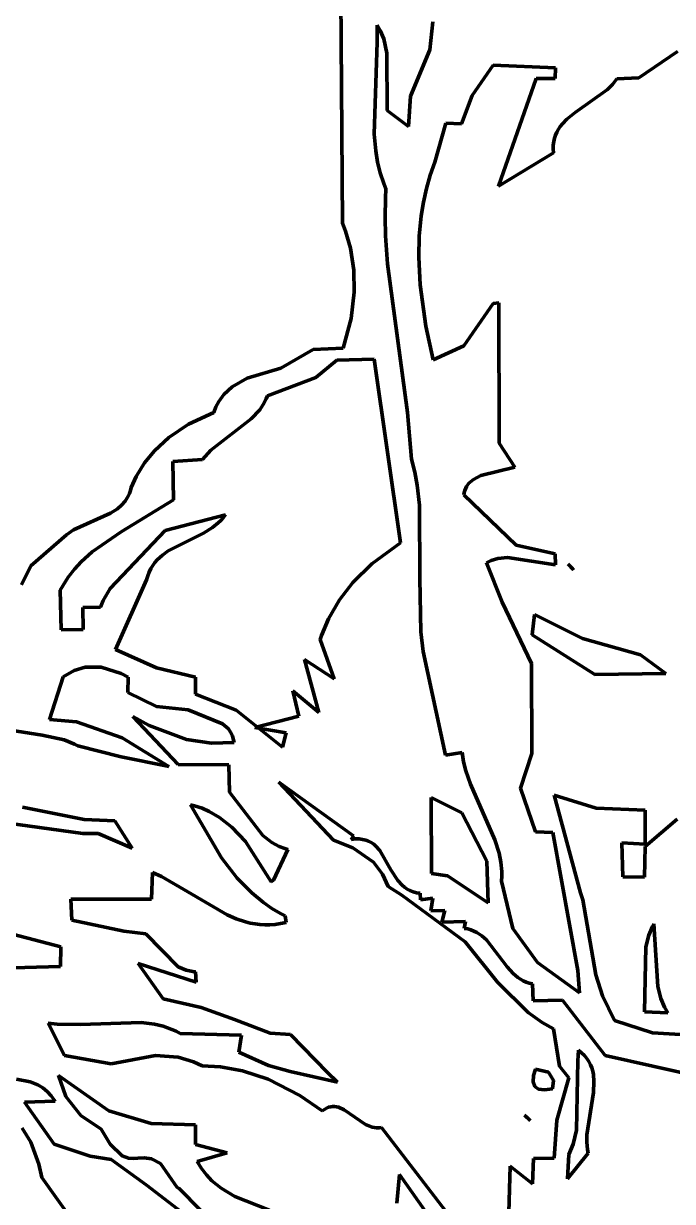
# Model space of a CAD drawing. Header units: millimetres. Extents: x 0 to 7.9, y 0 to 11.
# Drawn here: x 2.899 to 3.7, y 8.53 to 9.984 of the extents above; entities that cross this region are included whole.
import ezdxf

# ---------------------------------------------------------------- set-up
doc = ezdxf.new("R2010")
doc.units = ezdxf.units.MM
doc.layers.add('color#010101ff', color=7, linetype='CONTINUOUS', lineweight=100)
doc.layers.add('color#ffffffff', color=7, linetype='CONTINUOUS', lineweight=100)

msp = doc.modelspace()

# ---------------------------------------------------------------- linework, layer by layer
at = {"layer": 'color#010101ff'}
for p, q in [((3.2927, 9.738), (3.2906, 10.0185)), ((3.3394, 9.9758), (3.3355, 9.9823)), ((3.3355, 9.9823), (3.3356, 9.9615)), ((3.4045, 9.9866), (3.4008, 9.9522)), ((3.3438, 9.9656), (3.3394, 9.9758)), ((3.3477, 9.9478), (3.3438, 9.9656)), ((3.3356, 9.9615), (3.3319, 9.848)), ((3.4008, 9.9522), (3.3766, 9.8949)), ((3.6591, 9.9174), (3.7068, 9.9499)), ((3.3479, 9.8771), (3.3477, 9.9478)), ((3.4531, 9.8955), (3.4789, 9.933)), ((3.4789, 9.933), (3.556, 9.9296)), ((3.556, 9.9296), (3.5554, 9.9165)), ((3.5321, 9.9167), (3.4855, 9.7836)), ((3.5554, 9.9165), (3.5321, 9.9167)), ((3.6203, 9.9032), (3.6265, 9.9093)), ((3.6265, 9.9093), (3.6318, 9.916)), ((3.6318, 9.916), (3.6591, 9.9174)), ((3.3766, 9.8949), (3.3744, 9.8573)), ((3.4398, 9.8607), (3.4531, 9.8955)), ((3.5801, 9.8746), (3.6203, 9.9032)), ((3.3744, 9.8573), (3.3479, 9.8771)), ((3.5644, 9.8606), (3.5701, 9.8665)), ((3.5701, 9.8665), (3.5801, 9.8746)), ((3.3319, 9.848), (3.3338, 9.8272)), ((3.407, 9.8133), (3.4204, 9.8613)), ((3.4204, 9.8613), (3.4398, 9.8607)), ((3.556, 9.8468), (3.5576, 9.8505)), ((3.5576, 9.8505), (3.5596, 9.854)), ((3.5596, 9.854), (3.5619, 9.8574)), ((3.5619, 9.8574), (3.5644, 9.8606)), ((3.5531, 9.8296), (3.5532, 9.8343)), ((3.5532, 9.8343), (3.5537, 9.8387)), ((3.5537, 9.8387), (3.5547, 9.8429)), ((3.5547, 9.8429), (3.556, 9.8468)), ((3.3338, 9.8272), (3.3361, 9.8135)), ((3.4855, 9.7836), (3.5534, 9.8247)), ((3.5534, 9.8247), (3.5531, 9.8296)), ((3.3361, 9.8135), (3.3393, 9.8001)), ((3.4012, 9.7971), (3.407, 9.8133)), ((3.3393, 9.8001), (3.3437, 9.7869)), ((3.3964, 9.7807), (3.4012, 9.7971)), ((3.3437, 9.7869), (3.3463, 9.7804)), ((3.3463, 9.7804), (3.3458, 9.7688)), ((3.3927, 9.7641), (3.3964, 9.7807)), ((3.3458, 9.7688), (3.3455, 9.7455)), ((3.3899, 9.7472), (3.3927, 9.7641)), ((3.3455, 9.7455), (3.3461, 9.7223)), ((3.3875, 9.7218), (3.3899, 9.7472)), ((3.2966, 9.7279), (3.2927, 9.738)), ((3.3027, 9.707), (3.2966, 9.7279)), ((3.3461, 9.7223), (3.3485, 9.6877)), ((3.3869, 9.6961), (3.3875, 9.7218)), ((3.3068, 9.6801), (3.3027, 9.707)), ((3.3485, 9.6877), (3.3729, 9.5042)), ((3.3886, 9.6618), (3.3869, 9.6961)), ((3.3073, 9.6528), (3.3068, 9.6801)), ((3.3957, 9.6107), (3.3886, 9.6618)), ((3.3035, 9.6202), (3.3073, 9.6528)), ((3.4791, 9.6386), (3.4426, 9.5864)), ((3.4861, 9.6394), (3.4791, 9.6386)), ((3.4865, 9.4662), (3.4861, 9.6394)), ((3.2935, 9.5835), (3.3035, 9.6202)), ((3.4049, 9.5691), (3.3957, 9.6107)), ((3.4426, 9.5864), (3.4049, 9.5691)), ((3.2168, 9.5591), (3.2565, 9.582)), ((3.2565, 9.582), (3.2935, 9.5835)), ((3.175, 9.5465), (3.2168, 9.5591)), ((3.2856, 9.5689), (3.2597, 9.5473)), ((3.3318, 9.5702), (3.2856, 9.5689)), ((3.3645, 9.3432), (3.3318, 9.5702)), ((3.1566, 9.5359), (3.175, 9.5465)), ((3.2597, 9.5473), (3.2001, 9.5247)), ((3.1463, 9.5264), (3.1566, 9.5359)), ((3.1365, 9.5113), (3.14, 9.5178)), ((3.14, 9.5178), (3.1463, 9.5264)), ((3.1949, 9.5139), (3.1905, 9.5074)), ((3.1986, 9.5209), (3.1949, 9.5139)), ((3.2001, 9.5247), (3.1986, 9.5209)), ((3.1025, 9.4896), (3.1337, 9.5041)), ((3.1337, 9.5041), (3.1365, 9.5113)), ((3.1905, 9.5074), (3.1801, 9.4962)), ((3.3729, 9.5042), (3.3779, 9.4465)), ((3.0782, 9.4733), (3.1025, 9.4896)), ((3.1801, 9.4962), (3.1303, 9.4577)), ((3.0604, 9.4569), (3.0782, 9.4733)), ((3.0481, 9.4419), (3.0604, 9.4569)), ((3.1303, 9.4577), (3.1197, 9.446)), ((3.5058, 9.4368), (3.4865, 9.4662)), ((3.0379, 9.4252), (3.0481, 9.4419)), ((3.1197, 9.446), (3.083, 9.4436)), ((3.083, 9.4436), (3.0839, 9.3962)), ((3.3779, 9.4465), (3.3821, 9.4305)), ((3.3821, 9.4305), (3.3852, 9.4143)), ((3.4545, 9.4216), (3.4638, 9.4263)), ((3.4638, 9.4263), (3.5058, 9.4368)), ((3.0308, 9.4077), (3.0318, 9.4115)), ((3.0318, 9.4115), (3.0379, 9.4252)), ((3.3852, 9.4143), (3.3881, 9.3899)), ((3.4438, 9.408), (3.446, 9.4128)), ((3.446, 9.4128), (3.4489, 9.4168)), ((3.4489, 9.4168), (3.4545, 9.4216)), ((3.0839, 9.3962), (3.0195, 9.357)), ((3.0243, 9.3948), (3.028, 9.4007)), ((3.028, 9.4007), (3.0295, 9.4041)), ((3.0295, 9.4041), (3.0308, 9.4077)), ((3.4426, 9.4025), (3.4431, 9.4054)), ((3.5073, 9.3405), (3.4426, 9.4025)), ((3.4431, 9.4054), (3.4438, 9.408)), ((3.0062, 9.3798), (3.0148, 9.3853)), ((3.0148, 9.3853), (3.0199, 9.3897)), ((3.0199, 9.3897), (3.0243, 9.3948)), ((3.3881, 9.3899), (3.3883, 9.2993)), ((2.9605, 9.3591), (3.0062, 9.3798)), ((3.0736, 9.3586), (3.1483, 9.3779)), ((3.1392, 9.3678), (3.1322, 9.3623)), ((3.1424, 9.3709), (3.1392, 9.3678)), ((3.1454, 9.3743), (3.1424, 9.3709)), ((3.1483, 9.3779), (3.1454, 9.3743)), ((2.9077, 9.315), (2.9519, 9.353)), ((2.9519, 9.353), (2.9605, 9.3591)), ((3.0195, 9.357), (2.9836, 9.3321)), ((3.0057, 9.2868), (3.0736, 9.3586)), ((3.1209, 9.3553), (3.0772, 9.3333)), ((3.1322, 9.3623), (3.1209, 9.3553)), ((3.3289, 9.3173), (3.3645, 9.3432)), ((3.5555, 9.3298), (3.5073, 9.3405)), ((2.9836, 9.3321), (2.9698, 9.3197)), ((3.0702, 9.3282), (3.0639, 9.3222)), ((3.0772, 9.3333), (3.0702, 9.3282)), ((3.4764, 9.3213), (3.4849, 9.3239)), ((3.4849, 9.3239), (3.4965, 9.325)), ((3.4965, 9.325), (3.5559, 9.3161)), ((3.5559, 9.3161), (3.5555, 9.3298)), ((2.896, 9.2912), (2.9077, 9.315)), ((2.9615, 9.3106), (2.9538, 9.3009)), ((2.9698, 9.3197), (2.9615, 9.3106)), ((3.056, 9.3114), (3.0539, 9.3071)), ((3.0584, 9.3153), (3.056, 9.3114)), ((3.061, 9.3189), (3.0584, 9.3153)), ((3.0639, 9.3222), (3.061, 9.3189)), ((3.3056, 9.2944), (3.3289, 9.3173)), ((3.4708, 9.3185), (3.4764, 9.3213)), ((3.49, 9.2699), (3.4708, 9.3185)), ((3.5717, 9.3167), (3.5768, 9.3115)), ((3.5783, 9.31), (3.5717, 9.3167)), ((3.5768, 9.3115), (3.5783, 9.31)), ((2.9538, 9.3009), (2.9471, 9.2903)), ((3.0506, 9.2975), (3.0123, 9.2115)), ((3.0521, 9.3025), (3.0506, 9.2975)), ((3.0539, 9.3071), (3.0521, 9.3025)), ((3.2891, 9.2729), (3.3056, 9.2944)), ((3.3883, 9.2993), (3.3894, 9.2334)), ((2.9471, 9.2903), (2.944, 9.2846)), ((2.944, 9.2846), (2.9451, 9.2357)), ((2.9971, 9.2719), (3.0057, 9.2868)), ((2.9937, 9.2639), (2.9971, 9.2719)), ((3.2754, 9.2493), (3.2891, 9.2729)), ((3.5263, 9.1943), (3.49, 9.2699)), ((2.9718, 9.2634), (2.9937, 9.2639)), ((2.9723, 9.2362), (2.9718, 9.2634)), ((3.53, 9.2549), (3.527, 9.2297)), ((3.5892, 9.2253), (3.53, 9.2549)), ((2.9451, 9.2357), (2.9723, 9.2362)), ((3.2668, 9.229), (3.2754, 9.2493)), ((3.265, 9.2237), (3.2668, 9.229)), ((3.2826, 9.1753), (3.265, 9.2237)), ((3.3894, 9.2334), (3.3923, 9.2089)), ((3.527, 9.2297), (3.6044, 9.1806)), ((3.6611, 9.205), (3.5892, 9.2253)), ((3.0123, 9.2115), (3.0631, 9.1889)), ((3.3923, 9.2089), (3.42, 9.0812)), ((3.2636, 9.1336), (3.2458, 9.1991)), ((3.2458, 9.1991), (3.2826, 9.1753)), ((3.5269, 9.0829), (3.5263, 9.1943)), ((3.6921, 9.182), (3.6611, 9.205)), ((2.9612, 9.1854), (2.9476, 9.1776)), ((2.975, 9.1895), (2.9612, 9.1854)), ((2.9945, 9.1897), (2.975, 9.1895)), ((3.0195, 9.1817), (2.9945, 9.1897)), ((3.0278, 9.1772), (3.0195, 9.1817)), ((3.0631, 9.1889), (3.1111, 9.1773)), ((3.6044, 9.1806), (3.6921, 9.182)), ((2.9476, 9.1776), (2.9308, 9.1252)), ((3.0277, 9.1585), (3.0278, 9.1772)), ((3.1111, 9.1773), (3.1111, 9.1565)), ((3.063, 9.1411), (3.0277, 9.1585)), ((3.1111, 9.1565), (3.1615, 9.1367)), ((3.2388, 9.1292), (3.2316, 9.1605)), ((3.2316, 9.1605), (3.2636, 9.1336)), ((3.1023, 9.1369), (3.063, 9.1411)), ((3.1446, 9.1196), (3.1023, 9.1369)), ((3.1615, 9.1367), (3.2187, 9.0908)), ((2.9308, 9.1252), (2.9642, 9.1224)), ((2.9642, 9.1224), (3.0206, 9.1024)), ((3.0896, 9.0695), (3.0339, 9.1289)), ((3.0339, 9.1289), (3.0539, 9.1177)), ((3.1846, 9.1152), (3.2388, 9.1292)), ((2.9219, 9.1059), (2.8588, 9.1157)), ((2.9488, 9.1), (2.9219, 9.1059)), ((3.0539, 9.1177), (3.1001, 9.1003)), ((3.1518, 9.1135), (3.1446, 9.1196)), ((3.1546, 9.1096), (3.1518, 9.1135)), ((3.1568, 9.105), (3.1546, 9.1096)), ((3.223, 9.1087), (3.1846, 9.1152)), ((3.2187, 9.0908), (3.223, 9.1087)), ((2.9617, 9.0948), (2.9488, 9.1)), ((2.9658, 9.0926), (2.9617, 9.0948)), ((3.0195, 9.0791), (2.9658, 9.0926)), ((3.0206, 9.1024), (3.0781, 9.0671)), ((3.1001, 9.1003), (3.1311, 9.0957)), ((3.1311, 9.0957), (3.1588, 9.0967)), ((3.1583, 9.0997), (3.1568, 9.105)), ((3.1588, 9.0967), (3.1583, 9.0997)), ((3.0765, 9.0674), (3.0195, 9.0791)), ((3.42, 9.0812), (3.4406, 9.0844)), ((3.4406, 9.0844), (3.4424, 9.0729)), ((3.5127, 9.0403), (3.5269, 9.0829)), ((3.0781, 9.0671), (3.0765, 9.0674)), ((3.1524, 9.0692), (3.0896, 9.0695)), ((3.1532, 9.0355), (3.1524, 9.0692)), ((3.4424, 9.0729), (3.4452, 9.0617)), ((3.4452, 9.0617), (3.4509, 9.0454)), ((3.3063, 8.9813), (3.2143, 9.0478)), ((3.2143, 9.0478), (3.2818, 8.976)), ((3.1945, 8.982), (3.1532, 9.0355)), ((3.4509, 9.0454), (3.4812, 8.9766)), ((3.5313, 8.9862), (3.5127, 9.0403)), ((3.1431, 8.9541), (3.1052, 9.0196)), ((3.1052, 9.0196), (3.11, 9.0184)), ((3.11, 9.0184), (3.1194, 9.0154)), ((3.4025, 9.0287), (3.4027, 8.9349)), ((3.4404, 9.0099), (3.4025, 9.0287)), ((3.6064, 9.0156), (3.5545, 9.0318)), ((3.5545, 9.0318), (3.5867, 8.911)), ((2.8974, 9.0169), (2.9735, 9.0015)), ((3.1194, 9.0154), (3.1282, 9.0115)), ((3.1282, 9.0115), (3.1407, 9.0042)), ((3.1407, 9.0042), (3.156, 8.9922)), ((3.471, 8.9503), (3.4404, 9.0099)), ((3.6667, 9.0133), (3.6064, 9.0156)), ((3.6666, 8.9712), (3.6667, 9.0133)), ((2.9718, 8.9843), (2.8646, 8.999)), ((2.9735, 9.0015), (3.0116, 9)), ((3.0116, 9), (3.0328, 8.9664)), ((3.156, 8.9922), (3.1729, 8.9743)), ((3.7061, 9.0021), (3.6669, 8.9684)), ((2.9911, 8.9843), (2.9718, 8.9843)), ((3.0328, 8.9664), (2.9911, 8.9843)), ((3.1729, 8.9743), (3.2045, 8.9248)), ((3.2053, 8.9733), (3.1945, 8.982)), ((3.2818, 8.976), (3.3057, 8.9666)), ((3.3033, 8.977), (3.3063, 8.9813)), ((3.3085, 8.9776), (3.3033, 8.977)), ((3.3132, 8.9776), (3.3085, 8.9776)), ((3.3175, 8.9771), (3.3132, 8.9776)), ((3.3215, 8.9762), (3.3175, 8.9771)), ((3.3251, 8.9749), (3.3215, 8.9762)), ((3.3284, 8.9732), (3.3251, 8.9749)), ((3.4812, 8.9766), (3.4862, 8.9602)), ((3.5528, 8.9854), (3.5313, 8.9862)), ((3.5837, 8.8153), (3.5528, 8.9854)), ((3.2147, 8.9682), (3.2053, 8.9733)), ((3.2076, 8.9265), (3.2254, 8.9647)), ((3.2216, 8.9657), (3.2147, 8.9682)), ((3.2254, 8.9647), (3.2216, 8.9657)), ((3.3057, 8.9666), (3.331, 8.9488)), ((3.3314, 8.9711), (3.3284, 8.9732)), ((3.3341, 8.9688), (3.3314, 8.9711)), ((3.339, 8.9633), (3.3341, 8.9688)), ((3.3527, 8.9395), (3.339, 8.9633)), ((3.4862, 8.9602), (3.4884, 8.949)), ((3.6391, 8.9306), (3.6381, 8.9727)), ((3.6381, 8.9727), (3.6666, 8.9712)), ((3.6669, 8.9684), (3.6659, 8.9302)), ((3.1628, 8.9291), (3.1431, 8.9541)), ((3.331, 8.9488), (3.3424, 8.9341)), ((3.4729, 8.8986), (3.471, 8.9503)), ((3.4884, 8.949), (3.4896, 8.9374)), ((3.0569, 8.9034), (3.058, 8.9363)), ((3.058, 8.9363), (3.0693, 8.9312)), ((3.0693, 8.9312), (3.1018, 8.9122)), ((3.3424, 8.9341), (3.3491, 8.919)), ((3.3612, 8.9261), (3.3527, 8.9395)), ((3.4027, 8.9349), (3.4224, 8.9321)), ((3.4224, 8.9321), (3.4729, 8.8986)), ((3.4897, 8.9315), (3.4894, 8.9254)), ((3.4896, 8.9374), (3.4897, 8.9315)), ((3.1806, 8.911), (3.1628, 8.9291)), ((3.2045, 8.9248), (3.2076, 8.9265)), ((3.3491, 8.919), (3.3663, 8.9082)), ((3.3664, 8.9204), (3.3612, 8.9261)), ((3.3693, 8.9179), (3.3664, 8.9204)), ((3.3725, 8.9157), (3.3693, 8.9179)), ((3.4894, 8.9254), (3.5031, 8.8672)), ((3.6659, 8.9302), (3.6391, 8.9306)), ((2.9573, 8.9033), (3.0569, 8.9034)), ((2.9585, 8.8772), (2.9573, 8.9033)), ((3.1018, 8.9122), (3.1502, 8.8837)), ((3.1951, 8.899), (3.1806, 8.911)), ((3.3663, 8.9082), (3.4442, 8.8507)), ((3.3761, 8.9138), (3.3725, 8.9157)), ((3.38, 8.9123), (3.3761, 8.9138)), ((3.3842, 8.9112), (3.38, 8.9123)), ((3.3889, 8.9105), (3.3842, 8.9112)), ((3.389, 8.9024), (3.3889, 8.9105)), ((3.4044, 8.9043), (3.389, 8.9024)), ((3.4021, 8.8888), (3.4044, 8.9043)), ((3.5867, 8.911), (3.5896, 8.9025)), ((3.5896, 8.9025), (3.6059, 8.8097)), ((3.2055, 8.8918), (3.1951, 8.899)), ((3.2163, 8.8854), (3.2055, 8.8918)), ((3.4191, 8.8893), (3.4021, 8.8888)), ((3.4157, 8.8749), (3.4191, 8.8893)), ((2.8363, 8.8728), (2.9447, 8.8442)), ((3.0225, 8.8636), (2.9585, 8.8772)), ((3.1502, 8.8837), (3.1614, 8.8789)), ((3.1614, 8.8789), (3.1728, 8.8752)), ((3.1728, 8.8752), (3.1787, 8.8737)), ((3.1787, 8.8737), (3.1847, 8.8726)), ((3.1847, 8.8726), (3.1907, 8.8719)), ((3.2097, 8.8721), (3.2163, 8.873)), ((3.2219, 8.8825), (3.2163, 8.8854)), ((3.2163, 8.873), (3.223, 8.8745)), ((3.223, 8.8745), (3.2219, 8.8825)), ((3.4449, 8.8755), (3.4157, 8.8749)), ((3.4432, 8.8671), (3.4449, 8.8755)), ((3.6756, 8.8695), (3.6774, 8.8729)), ((3.6774, 8.8729), (3.6825, 8.7954)), ((3.05, 8.8604), (3.0225, 8.8636)), ((3.0896, 8.8195), (3.05, 8.8604)), ((3.1907, 8.8719), (3.1969, 8.8715)), ((3.1969, 8.8715), (3.2032, 8.8716)), ((3.2032, 8.8716), (3.2097, 8.8721)), ((3.4475, 8.8664), (3.4432, 8.8671)), ((3.4514, 8.8653), (3.4475, 8.8664)), ((3.4551, 8.8639), (3.4514, 8.8653)), ((3.4586, 8.8622), (3.4551, 8.8639)), ((3.4649, 8.8581), (3.4586, 8.8622)), ((3.4706, 8.8532), (3.4649, 8.8581)), ((3.5031, 8.8672), (3.5337, 8.8251)), ((3.6675, 8.8443), (3.6711, 8.8589)), ((3.6711, 8.8589), (3.6756, 8.8695)), ((2.9447, 8.8442), (2.9442, 8.82)), ((3.4442, 8.8507), (3.4844, 8.8008)), ((3.4962, 8.8198), (3.4706, 8.8532)), ((3.6659, 8.7642), (3.6675, 8.8443)), ((2.9442, 8.82), (2.8706, 8.8181)), ((3.0712, 8.7802), (3.0405, 8.8239)), ((3.0405, 8.8239), (3.1118, 8.8009)), ((3.0996, 8.8154), (3.0896, 8.8195)), ((3.108, 8.8138), (3.0996, 8.8154)), ((3.5038, 8.8113), (3.4962, 8.8198)), ((3.5337, 8.8251), (3.5856, 8.7876)), ((3.5856, 8.7876), (3.5837, 8.8153)), ((3.111, 8.8136), (3.108, 8.8138)), ((3.1118, 8.8009), (3.111, 8.8136)), ((3.4844, 8.8008), (3.5221, 8.7633)), ((3.5096, 8.8065), (3.5038, 8.8113)), ((3.5128, 8.8044), (3.5096, 8.8065)), ((3.5161, 8.8025), (3.5128, 8.8044)), ((3.5197, 8.8009), (3.5161, 8.8025)), ((3.5236, 8.7996), (3.5197, 8.8009)), ((3.6059, 8.8097), (3.6141, 8.7839)), ((3.5277, 8.7985), (3.5236, 8.7996)), ((3.5282, 8.7776), (3.5277, 8.7985)), ((3.6825, 8.7954), (3.6862, 8.7805)), ((3.118, 8.7693), (3.0712, 8.7802)), ((3.5644, 8.7783), (3.5282, 8.7776)), ((3.6172, 8.7102), (3.5644, 8.7783)), ((3.6141, 8.7839), (3.6289, 8.7533)), ((3.6862, 8.7805), (3.6908, 8.7698)), ((3.1595, 8.7547), (3.118, 8.7693)), ((3.5221, 8.7633), (3.5394, 8.751)), ((3.6948, 8.7629), (3.6659, 8.7642)), ((3.6908, 8.7698), (3.6948, 8.7629)), ((2.9492, 8.7101), (2.9291, 8.7503)), ((2.9291, 8.7503), (2.9404, 8.749)), ((2.9404, 8.749), (2.9689, 8.7486)), ((2.9689, 8.7486), (3.0439, 8.7509)), ((3.0439, 8.7509), (3.0605, 8.7488)), ((3.0605, 8.7488), (3.0714, 8.7462)), ((3.0714, 8.7462), (3.082, 8.7424)), ((3.082, 8.7424), (3.0872, 8.7401)), ((3.2034, 8.7379), (3.1595, 8.7547)), ((3.5394, 8.751), (3.5536, 8.7433)), ((3.5536, 8.7433), (3.5611, 8.6969)), ((3.6289, 8.7533), (3.6756, 8.7382)), ((3.0872, 8.7401), (3.0923, 8.7374)), ((3.0923, 8.7374), (3.1682, 8.7353)), ((3.1682, 8.7353), (3.1649, 8.7142)), ((3.2286, 8.7359), (3.2034, 8.7379)), ((3.2743, 8.6892), (3.2286, 8.7359)), ((3.6756, 8.7382), (3.7241, 8.7354)), ((3.1649, 8.7142), (3.2015, 8.6979)), ((3.5834, 8.7034), (3.5842, 8.7168)), ((3.5842, 8.7168), (3.5882, 8.7135)), ((3.5882, 8.7135), (3.5917, 8.71)), ((3.0068, 8.6999), (2.9492, 8.7101)), ((3.0618, 8.7101), (3.0068, 8.6999)), ((3.0897, 8.708), (3.0618, 8.7101)), ((3.1087, 8.7025), (3.0897, 8.708)), ((3.1195, 8.6973), (3.1087, 8.7025)), ((3.5819, 8.6178), (3.5834, 8.7034)), ((3.5917, 8.71), (3.5946, 8.7064)), ((3.5946, 8.7064), (3.5971, 8.7027)), ((3.5971, 8.7027), (3.5991, 8.6988)), ((3.5991, 8.6988), (3.6007, 8.6949)), ((3.7349, 8.6837), (3.6172, 8.7102)), ((2.9419, 8.6854), (3.0041, 8.6419)), ((2.951, 8.6597), (2.9419, 8.6854)), ((3.142, 8.6962), (3.1195, 8.6973)), ((3.1693, 8.6914), (3.142, 8.6962)), ((3.2008, 8.681), (3.1693, 8.6914)), ((3.2015, 8.6979), (3.2282, 8.6905)), ((3.2282, 8.6905), (3.2868, 8.6774)), ((3.2868, 8.6774), (3.2743, 8.6892)), ((3.5288, 8.6853), (3.5282, 8.6775)), ((3.5312, 8.6933), (3.5288, 8.6853)), ((3.5471, 8.6896), (3.5312, 8.6933)), ((3.5533, 8.6793), (3.5471, 8.6896)), ((3.5611, 8.6969), (3.5724, 8.6824)), ((3.6007, 8.6949), (3.6019, 8.6908)), ((3.6019, 8.6908), (3.6027, 8.6866)), ((3.6027, 8.6866), (3.6035, 8.6779)), ((2.8901, 8.681), (2.9071, 8.6777)), ((2.9071, 8.6777), (2.9165, 8.6739)), ((2.9165, 8.6739), (2.9224, 8.6703)), ((2.9224, 8.6703), (2.9279, 8.6658)), ((3.2402, 8.6608), (3.2008, 8.681)), ((3.5282, 8.6775), (3.5303, 8.6719)), ((3.5303, 8.6719), (3.5349, 8.6687)), ((3.5422, 8.6678), (3.5522, 8.6692)), ((3.5522, 8.6692), (3.5533, 8.6793)), ((3.5724, 8.6824), (3.5577, 8.6303)), ((3.6035, 8.6779), (3.6028, 8.6644)), ((2.9279, 8.6658), (2.933, 8.6604)), ((2.933, 8.6604), (2.9376, 8.6539)), ((2.9693, 8.6361), (2.951, 8.6597)), ((3.2677, 8.6417), (3.2402, 8.6608)), ((3.5349, 8.6687), (3.5422, 8.6678)), ((3.6028, 8.6644), (3.5947, 8.6123)), ((2.9376, 8.6539), (2.9, 8.6527)), ((2.9, 8.6527), (2.9367, 8.6005)), ((3.0041, 8.6419), (3.0564, 8.6262)), ((3.2704, 8.6436), (3.2677, 8.6417)), ((3.273, 8.6451), (3.2704, 8.6436)), ((3.2756, 8.6462), (3.273, 8.6451)), ((3.2782, 8.6469), (3.2756, 8.6462)), ((3.2806, 8.6473), (3.2782, 8.6469)), ((3.2831, 8.6473), (3.2806, 8.6473)), ((3.2879, 8.6463), (3.2831, 8.6473)), ((3.295, 8.6432), (3.2879, 8.6463)), ((3.3214, 8.625), (3.295, 8.6432)), ((2.9945, 8.6194), (2.9693, 8.6361)), ((3.0564, 8.6262), (3.1112, 8.6246)), ((3.5176, 8.6363), (3.5217, 8.6326)), ((3.5246, 8.6299), (3.5176, 8.6363)), ((3.5217, 8.6326), (3.5246, 8.6299)), ((3.5577, 8.6303), (3.5544, 8.5833)), ((2.9077, 8.6031), (2.8971, 8.6203)), ((3.0059, 8.6008), (2.9945, 8.6194)), ((3.1112, 8.6246), (3.1111, 8.6003)), ((3.3294, 8.6218), (3.3214, 8.625)), ((3.335, 8.6209), (3.3294, 8.6218)), ((3.3379, 8.6208), (3.335, 8.6209)), ((3.3409, 8.6211), (3.3379, 8.6208)), ((3.42, 8.5184), (3.3409, 8.6211)), ((3.5776, 8.6005), (3.5819, 8.6178)), ((3.5947, 8.6123), (3.5945, 8.603)), ((2.9178, 8.5761), (2.9077, 8.6031)), ((2.9367, 8.6005), (2.9809, 8.5859)), ((3.0205, 8.5861), (3.0059, 8.6008)), ((3.1111, 8.6003), (3.1505, 8.5898)), ((3.5724, 8.5879), (3.5776, 8.6005)), ((3.5945, 8.603), (3.5954, 8.5939)), ((2.9809, 8.5859), (3.0069, 8.5818)), ((3.0069, 8.5818), (3.0504, 8.5503)), ((3.0283, 8.5833), (3.0205, 8.5861)), ((3.035, 8.5828), (3.0283, 8.5833)), ((3.0401, 8.5835), (3.035, 8.5828)), ((3.0476, 8.584), (3.0401, 8.5835)), ((3.0567, 8.5826), (3.0476, 8.584)), ((3.0681, 8.5767), (3.0567, 8.5826)), ((3.1505, 8.5898), (3.1132, 8.5792)), ((3.5288, 8.583), (3.5275, 8.5515)), ((3.5544, 8.5833), (3.5288, 8.583)), ((3.5963, 8.5894), (3.5708, 8.5578)), ((3.5708, 8.5578), (3.5724, 8.5879)), ((3.5954, 8.5939), (3.5963, 8.5894)), ((2.9215, 8.5597), (2.9178, 8.5761)), ((3.0885, 8.5471), (3.0681, 8.5767)), ((3.1132, 8.5792), (3.1185, 8.5706)), ((3.1185, 8.5706), (3.1246, 8.5627)), ((3.5001, 8.5737), (3.498, 8.5025)), ((3.5275, 8.5515), (3.5001, 8.5737)), ((2.958, 8.5079), (2.9215, 8.5597)), ((3.1246, 8.5627), (3.1314, 8.5556)), ((3.1314, 8.5556), (3.1429, 8.5463)), ((3.3599, 8.528), (3.3631, 8.5632)), ((3.3631, 8.5632), (3.4024, 8.5077)), ((3.0504, 8.5503), (3.1054, 8.5081)), ((3.091, 8.5459), (3.0885, 8.5471)), ((3.1445, 8.4917), (3.091, 8.5459)), ((3.1429, 8.5463), (3.1599, 8.5359)), ((3.1599, 8.5359), (3.2026, 8.5192))]:
    msp.add_line(p, q, dxfattribs=at)
at = {"layer": 'color#ffffffff'}
for p, q in [((3.2906, 10.0185), (3.2927, 9.738)), ((3.3356, 9.9615), (3.3355, 9.9823)), ((3.3355, 9.9823), (3.3394, 9.9758)), ((3.4008, 9.9522), (3.4045, 9.9866)), ((3.3394, 9.9758), (3.3438, 9.9656)), ((3.3438, 9.9656), (3.3477, 9.9478)), ((3.3319, 9.848), (3.3356, 9.9615)), ((3.3766, 9.8949), (3.4008, 9.9522)), ((3.7068, 9.9499), (3.6591, 9.9174)), ((3.3477, 9.9478), (3.3479, 9.8771)), ((3.4789, 9.933), (3.4531, 9.8955)), ((3.556, 9.9296), (3.4789, 9.933)), ((3.5554, 9.9165), (3.556, 9.9296)), ((3.4855, 9.7836), (3.5321, 9.9167)), ((3.5321, 9.9167), (3.5554, 9.9165)), ((3.6265, 9.9093), (3.6203, 9.9032)), ((3.6318, 9.916), (3.6265, 9.9093)), ((3.6591, 9.9174), (3.6318, 9.916)), ((3.3744, 9.8573), (3.3766, 9.8949)), ((3.4531, 9.8955), (3.4398, 9.8607)), ((3.6203, 9.9032), (3.5801, 9.8746)), ((3.3479, 9.8771), (3.3744, 9.8573)), ((3.5701, 9.8665), (3.5644, 9.8606)), ((3.5801, 9.8746), (3.5701, 9.8665)), ((3.3338, 9.8272), (3.3319, 9.848)), ((3.4204, 9.8613), (3.407, 9.8133)), ((3.4398, 9.8607), (3.4204, 9.8613)), ((3.5576, 9.8505), (3.556, 9.8468)), ((3.5596, 9.854), (3.5576, 9.8505)), ((3.5619, 9.8574), (3.5596, 9.854)), ((3.5644, 9.8606), (3.5619, 9.8574)), ((3.5532, 9.8343), (3.5531, 9.8296)), ((3.5537, 9.8387), (3.5532, 9.8343)), ((3.5547, 9.8429), (3.5537, 9.8387)), ((3.556, 9.8468), (3.5547, 9.8429)), ((3.3361, 9.8135), (3.3338, 9.8272)), ((3.5534, 9.8247), (3.4855, 9.7836)), ((3.5531, 9.8296), (3.5534, 9.8247)), ((3.3393, 9.8001), (3.3361, 9.8135)), ((3.407, 9.8133), (3.4012, 9.7971)), ((3.3437, 9.7869), (3.3393, 9.8001)), ((3.4012, 9.7971), (3.3964, 9.7807)), ((3.3463, 9.7804), (3.3437, 9.7869)), ((3.3458, 9.7688), (3.3463, 9.7804)), ((3.3964, 9.7807), (3.3927, 9.7641)), ((3.3455, 9.7455), (3.3458, 9.7688)), ((3.3927, 9.7641), (3.3899, 9.7472)), ((3.3461, 9.7223), (3.3455, 9.7455)), ((3.3899, 9.7472), (3.3875, 9.7218)), ((3.2927, 9.738), (3.2966, 9.7279)), ((3.2966, 9.7279), (3.3027, 9.707)), ((3.3485, 9.6877), (3.3461, 9.7223)), ((3.3875, 9.7218), (3.3869, 9.6961)), ((3.3027, 9.707), (3.3068, 9.6801)), ((3.3729, 9.5042), (3.3485, 9.6877)), ((3.3869, 9.6961), (3.3886, 9.6618)), ((3.3068, 9.6801), (3.3073, 9.6528)), ((3.3886, 9.6618), (3.3957, 9.6107)), ((3.3073, 9.6528), (3.3035, 9.6202)), ((3.4426, 9.5864), (3.4791, 9.6386)), ((3.4791, 9.6386), (3.4861, 9.6394)), ((3.4861, 9.6394), (3.4865, 9.4662)), ((3.3035, 9.6202), (3.2935, 9.5835)), ((3.3957, 9.6107), (3.4049, 9.5691)), ((3.4049, 9.5691), (3.4426, 9.5864)), ((3.2565, 9.582), (3.2168, 9.5591)), ((3.2935, 9.5835), (3.2565, 9.582)), ((3.2168, 9.5591), (3.175, 9.5465)), ((3.2597, 9.5473), (3.2856, 9.5689)), ((3.2856, 9.5689), (3.3318, 9.5702)), ((3.3318, 9.5702), (3.3645, 9.3432)), ((3.175, 9.5465), (3.1566, 9.5359)), ((3.2001, 9.5247), (3.2597, 9.5473)), ((3.1566, 9.5359), (3.1463, 9.5264)), ((3.14, 9.5178), (3.1365, 9.5113)), ((3.1463, 9.5264), (3.14, 9.5178)), ((3.1905, 9.5074), (3.1949, 9.5139)), ((3.1949, 9.5139), (3.1986, 9.5209)), ((3.1986, 9.5209), (3.2001, 9.5247)), ((3.1337, 9.5041), (3.1025, 9.4896)), ((3.1365, 9.5113), (3.1337, 9.5041)), ((3.1801, 9.4962), (3.1905, 9.5074)), ((3.3779, 9.4465), (3.3729, 9.5042)), ((3.1025, 9.4896), (3.0782, 9.4733)), ((3.1303, 9.4577), (3.1801, 9.4962)), ((3.0782, 9.4733), (3.0604, 9.4569)), ((3.0604, 9.4569), (3.0481, 9.4419)), ((3.1197, 9.446), (3.1303, 9.4577)), ((3.4865, 9.4662), (3.5058, 9.4368)), ((3.0481, 9.4419), (3.0379, 9.4252)), ((3.083, 9.4436), (3.1197, 9.446)), ((3.0839, 9.3962), (3.083, 9.4436)), ((3.3821, 9.4305), (3.3779, 9.4465)), ((3.3852, 9.4143), (3.3821, 9.4305)), ((3.4638, 9.4263), (3.4545, 9.4216)), ((3.5058, 9.4368), (3.4638, 9.4263)), ((3.0318, 9.4115), (3.0308, 9.4077)), ((3.0379, 9.4252), (3.0318, 9.4115)), ((3.3881, 9.3899), (3.3852, 9.4143)), ((3.446, 9.4128), (3.4438, 9.408)), ((3.4489, 9.4168), (3.446, 9.4128)), ((3.4545, 9.4216), (3.4489, 9.4168)), ((3.0195, 9.357), (3.0839, 9.3962)), ((3.028, 9.4007), (3.0243, 9.3948)), ((3.0295, 9.4041), (3.028, 9.4007)), ((3.0308, 9.4077), (3.0295, 9.4041)), ((3.4431, 9.4054), (3.4426, 9.4025)), ((3.4426, 9.4025), (3.5073, 9.3405)), ((3.4438, 9.408), (3.4431, 9.4054)), ((3.0148, 9.3853), (3.0062, 9.3798)), ((3.0199, 9.3897), (3.0148, 9.3853)), ((3.0243, 9.3948), (3.0199, 9.3897)), ((3.3883, 9.2993), (3.3881, 9.3899)), ((3.0062, 9.3798), (2.9605, 9.3591)), ((3.1483, 9.3779), (3.0736, 9.3586)), ((3.1322, 9.3623), (3.1392, 9.3678)), ((3.1392, 9.3678), (3.1424, 9.3709)), ((3.1424, 9.3709), (3.1454, 9.3743)), ((3.1454, 9.3743), (3.1483, 9.3779)), ((2.9519, 9.353), (2.9077, 9.315)), ((2.9605, 9.3591), (2.9519, 9.353)), ((2.9836, 9.3321), (3.0195, 9.357)), ((3.0736, 9.3586), (3.0057, 9.2868)), ((3.0772, 9.3333), (3.1209, 9.3553)), ((3.1209, 9.3553), (3.1322, 9.3623)), ((3.3645, 9.3432), (3.3289, 9.3173)), ((3.5073, 9.3405), (3.5555, 9.3298)), ((2.9698, 9.3197), (2.9836, 9.3321)), ((3.0639, 9.3222), (3.0702, 9.3282)), ((3.0702, 9.3282), (3.0772, 9.3333)), ((3.4849, 9.3239), (3.4764, 9.3213)), ((3.4965, 9.325), (3.4849, 9.3239)), ((3.5559, 9.3161), (3.4965, 9.325)), ((3.5555, 9.3298), (3.5559, 9.3161)), ((2.9077, 9.315), (2.896, 9.2912)), ((2.9538, 9.3009), (2.9615, 9.3106)), ((2.9615, 9.3106), (2.9698, 9.3197)), ((3.0539, 9.3071), (3.056, 9.3114)), ((3.056, 9.3114), (3.0584, 9.3153)), ((3.0584, 9.3153), (3.061, 9.3189)), ((3.061, 9.3189), (3.0639, 9.3222)), ((3.3289, 9.3173), (3.3056, 9.2944)), ((3.4764, 9.3213), (3.4708, 9.3185)), ((3.4708, 9.3185), (3.49, 9.2699)), ((3.5717, 9.3167), (3.5783, 9.31)), ((3.5768, 9.3115), (3.5717, 9.3167)), ((3.5783, 9.31), (3.5768, 9.3115)), ((2.9471, 9.2903), (2.9538, 9.3009)), ((3.0123, 9.2115), (3.0506, 9.2975)), ((3.0506, 9.2975), (3.0521, 9.3025)), ((3.0521, 9.3025), (3.0539, 9.3071)), ((3.3056, 9.2944), (3.2891, 9.2729)), ((3.3894, 9.2334), (3.3883, 9.2993)), ((2.944, 9.2846), (2.9471, 9.2903)), ((2.9451, 9.2357), (2.944, 9.2846)), ((3.0057, 9.2868), (2.9971, 9.2719)), ((2.9971, 9.2719), (2.9937, 9.2639)), ((3.2891, 9.2729), (3.2754, 9.2493)), ((3.49, 9.2699), (3.5263, 9.1943)), ((2.9937, 9.2639), (2.9718, 9.2634)), ((2.9718, 9.2634), (2.9723, 9.2362)), ((3.527, 9.2297), (3.53, 9.2549)), ((3.53, 9.2549), (3.5892, 9.2253)), ((2.9723, 9.2362), (2.9451, 9.2357)), ((3.2754, 9.2493), (3.2668, 9.229)), ((3.2668, 9.229), (3.265, 9.2237)), ((3.265, 9.2237), (3.2826, 9.1753)), ((3.3923, 9.2089), (3.3894, 9.2334)), ((3.6044, 9.1806), (3.527, 9.2297)), ((3.5892, 9.2253), (3.6611, 9.205)), ((3.0631, 9.1889), (3.0123, 9.2115)), ((3.42, 9.0812), (3.3923, 9.2089)), ((3.2826, 9.1753), (3.2458, 9.1991)), ((3.2458, 9.1991), (3.2636, 9.1336)), ((3.5263, 9.1943), (3.5269, 9.0829)), ((3.6611, 9.205), (3.6921, 9.182)), ((2.9476, 9.1776), (2.9612, 9.1854)), ((2.9612, 9.1854), (2.975, 9.1895)), ((2.975, 9.1895), (2.9945, 9.1897)), ((2.9945, 9.1897), (3.0195, 9.1817)), ((3.0195, 9.1817), (3.0278, 9.1772)), ((3.1111, 9.1773), (3.0631, 9.1889)), ((3.6921, 9.182), (3.6044, 9.1806)), ((2.9308, 9.1252), (2.9476, 9.1776)), ((3.0278, 9.1772), (3.0277, 9.1585)), ((3.1111, 9.1565), (3.1111, 9.1773)), ((3.0277, 9.1585), (3.063, 9.1411)), ((3.1615, 9.1367), (3.1111, 9.1565)), ((3.2636, 9.1336), (3.2316, 9.1605)), ((3.2316, 9.1605), (3.2388, 9.1292)), ((3.063, 9.1411), (3.1023, 9.1369)), ((3.1023, 9.1369), (3.1446, 9.1196)), ((3.2187, 9.0908), (3.1615, 9.1367)), ((2.9642, 9.1224), (2.9308, 9.1252)), ((3.0206, 9.1024), (2.9642, 9.1224)), ((3.0539, 9.1177), (3.0339, 9.1289)), ((3.0339, 9.1289), (3.0896, 9.0695)), ((3.2388, 9.1292), (3.1846, 9.1152)), ((2.8588, 9.1157), (2.9219, 9.1059)), ((2.9219, 9.1059), (2.9488, 9.1)), ((3.1001, 9.1003), (3.0539, 9.1177)), ((3.1446, 9.1196), (3.1518, 9.1135)), ((3.1518, 9.1135), (3.1546, 9.1096)), ((3.1546, 9.1096), (3.1568, 9.105)), ((3.1846, 9.1152), (3.223, 9.1087)), ((3.223, 9.1087), (3.2187, 9.0908)), ((2.9488, 9.1), (2.9617, 9.0948)), ((2.9617, 9.0948), (2.9658, 9.0926)), ((2.9658, 9.0926), (3.0195, 9.0791)), ((3.0781, 9.0671), (3.0206, 9.1024)), ((3.1311, 9.0957), (3.1001, 9.1003)), ((3.1588, 9.0967), (3.1311, 9.0957)), ((3.1568, 9.105), (3.1583, 9.0997)), ((3.1583, 9.0997), (3.1588, 9.0967)), ((3.0195, 9.0791), (3.0765, 9.0674)), ((3.4406, 9.0844), (3.42, 9.0812)), ((3.4424, 9.0729), (3.4406, 9.0844)), ((3.5269, 9.0829), (3.5127, 9.0403)), ((3.0765, 9.0674), (3.0781, 9.0671)), ((3.0896, 9.0695), (3.1524, 9.0692)), ((3.1524, 9.0692), (3.1532, 9.0355)), ((3.4452, 9.0617), (3.4424, 9.0729)), ((3.4509, 9.0454), (3.4452, 9.0617)), ((3.2818, 8.976), (3.2143, 9.0478)), ((3.2143, 9.0478), (3.3063, 8.9813)), ((3.1532, 9.0355), (3.1945, 8.982)), ((3.4812, 8.9766), (3.4509, 9.0454)), ((3.5127, 9.0403), (3.5313, 8.9862)), ((3.11, 9.0184), (3.1052, 9.0196)), ((3.1052, 9.0196), (3.1431, 8.9541)), ((3.1194, 9.0154), (3.11, 9.0184)), ((3.4025, 9.0287), (3.4404, 9.0099)), ((3.4027, 8.9349), (3.4025, 9.0287)), ((3.5867, 8.911), (3.5545, 9.0318)), ((3.5545, 9.0318), (3.6064, 9.0156)), ((2.9735, 9.0015), (2.8974, 9.0169)), ((3.1282, 9.0115), (3.1194, 9.0154)), ((3.1407, 9.0042), (3.1282, 9.0115)), ((3.156, 8.9922), (3.1407, 9.0042)), ((3.4404, 9.0099), (3.471, 8.9503)), ((3.6064, 9.0156), (3.6667, 9.0133)), ((3.6667, 9.0133), (3.6666, 8.9712)), ((2.8646, 8.999), (2.9718, 8.9843)), ((3.0116, 9), (2.9735, 9.0015)), ((3.0328, 8.9664), (3.0116, 9)), ((3.1729, 8.9743), (3.156, 8.9922)), ((3.6669, 8.9684), (3.7061, 9.0021)), ((2.9718, 8.9843), (2.9911, 8.9843)), ((2.9911, 8.9843), (3.0328, 8.9664)), ((3.2045, 8.9248), (3.1729, 8.9743)), ((3.1945, 8.982), (3.2053, 8.9733)), ((3.3057, 8.9666), (3.2818, 8.976)), ((3.3063, 8.9813), (3.3033, 8.977)), ((3.3033, 8.977), (3.3085, 8.9776)), ((3.3085, 8.9776), (3.3132, 8.9776)), ((3.3132, 8.9776), (3.3175, 8.9771)), ((3.3175, 8.9771), (3.3215, 8.9762)), ((3.3215, 8.9762), (3.3251, 8.9749)), ((3.3251, 8.9749), (3.3284, 8.9732)), ((3.4862, 8.9602), (3.4812, 8.9766)), ((3.5313, 8.9862), (3.5528, 8.9854)), ((3.5528, 8.9854), (3.5837, 8.8153)), ((3.2053, 8.9733), (3.2147, 8.9682)), ((3.2254, 8.9647), (3.2076, 8.9265)), ((3.2147, 8.9682), (3.2216, 8.9657)), ((3.2216, 8.9657), (3.2254, 8.9647)), ((3.331, 8.9488), (3.3057, 8.9666)), ((3.3284, 8.9732), (3.3314, 8.9711)), ((3.3314, 8.9711), (3.3341, 8.9688)), ((3.3341, 8.9688), (3.339, 8.9633)), ((3.339, 8.9633), (3.3527, 8.9395)), ((3.4884, 8.949), (3.4862, 8.9602)), ((3.6666, 8.9712), (3.6381, 8.9727)), ((3.6381, 8.9727), (3.6391, 8.9306)), ((3.6659, 8.9302), (3.6669, 8.9684)), ((3.1431, 8.9541), (3.1628, 8.9291)), ((3.3424, 8.9341), (3.331, 8.9488)), ((3.471, 8.9503), (3.4729, 8.8986)), ((3.4896, 8.9374), (3.4884, 8.949)), ((3.058, 8.9363), (3.0569, 8.9034)), ((3.0693, 8.9312), (3.058, 8.9363)), ((3.1018, 8.9122), (3.0693, 8.9312)), ((3.3491, 8.919), (3.3424, 8.9341)), ((3.3527, 8.9395), (3.3612, 8.9261)), ((3.4224, 8.9321), (3.4027, 8.9349)), ((3.4729, 8.8986), (3.4224, 8.9321)), ((3.4894, 8.9254), (3.4897, 8.9315)), ((3.4897, 8.9315), (3.4896, 8.9374)), ((3.1628, 8.9291), (3.1806, 8.911)), ((3.2076, 8.9265), (3.2045, 8.9248)), ((3.3663, 8.9082), (3.3491, 8.919)), ((3.3612, 8.9261), (3.3664, 8.9204)), ((3.3664, 8.9204), (3.3693, 8.9179)), ((3.3693, 8.9179), (3.3725, 8.9157)), ((3.5031, 8.8672), (3.4894, 8.9254)), ((3.6391, 8.9306), (3.6659, 8.9302)), ((3.0569, 8.9034), (2.9573, 8.9033)), ((2.9573, 8.9033), (2.9585, 8.8772)), ((3.1502, 8.8837), (3.1018, 8.9122)), ((3.1806, 8.911), (3.1951, 8.899)), ((3.4442, 8.8507), (3.3663, 8.9082)), ((3.3725, 8.9157), (3.3761, 8.9138)), ((3.3761, 8.9138), (3.38, 8.9123)), ((3.38, 8.9123), (3.3842, 8.9112)), ((3.3842, 8.9112), (3.3889, 8.9105)), ((3.3889, 8.9105), (3.389, 8.9024)), ((3.389, 8.9024), (3.4044, 8.9043)), ((3.4044, 8.9043), (3.4021, 8.8888)), ((3.5896, 8.9025), (3.5867, 8.911)), ((3.6059, 8.8097), (3.5896, 8.9025)), ((3.1951, 8.899), (3.2055, 8.8918)), ((3.2055, 8.8918), (3.2163, 8.8854)), ((3.4021, 8.8888), (3.4191, 8.8893)), ((3.4191, 8.8893), (3.4157, 8.8749)), ((2.9447, 8.8442), (2.8363, 8.8728)), ((2.9585, 8.8772), (3.0225, 8.8636)), ((3.1614, 8.8789), (3.1502, 8.8837)), ((3.1728, 8.8752), (3.1614, 8.8789)), ((3.1787, 8.8737), (3.1728, 8.8752)), ((3.1847, 8.8726), (3.1787, 8.8737)), ((3.1907, 8.8719), (3.1847, 8.8726)), ((3.2163, 8.873), (3.2097, 8.8721)), ((3.2163, 8.8854), (3.2219, 8.8825)), ((3.223, 8.8745), (3.2163, 8.873)), ((3.2219, 8.8825), (3.223, 8.8745)), ((3.4157, 8.8749), (3.4449, 8.8755)), ((3.4449, 8.8755), (3.4432, 8.8671)), ((3.6774, 8.8729), (3.6756, 8.8695)), ((3.6825, 8.7954), (3.6774, 8.8729)), ((3.0225, 8.8636), (3.05, 8.8604)), ((3.05, 8.8604), (3.0896, 8.8195)), ((3.1969, 8.8715), (3.1907, 8.8719)), ((3.2032, 8.8716), (3.1969, 8.8715)), ((3.2097, 8.8721), (3.2032, 8.8716)), ((3.4432, 8.8671), (3.4475, 8.8664)), ((3.4475, 8.8664), (3.4514, 8.8653)), ((3.4514, 8.8653), (3.4551, 8.8639)), ((3.4551, 8.8639), (3.4586, 8.8622)), ((3.4586, 8.8622), (3.4649, 8.8581)), ((3.4649, 8.8581), (3.4706, 8.8532)), ((3.5337, 8.8251), (3.5031, 8.8672)), ((3.6711, 8.8589), (3.6675, 8.8443)), ((3.6756, 8.8695), (3.6711, 8.8589)), ((2.9442, 8.82), (2.9447, 8.8442)), ((3.4844, 8.8008), (3.4442, 8.8507)), ((3.4706, 8.8532), (3.4962, 8.8198)), ((3.6675, 8.8443), (3.6659, 8.7642)), ((2.8706, 8.8181), (2.9442, 8.82)), ((3.1118, 8.8009), (3.0405, 8.8239)), ((3.0405, 8.8239), (3.0712, 8.7802)), ((3.0896, 8.8195), (3.0996, 8.8154)), ((3.0996, 8.8154), (3.108, 8.8138)), ((3.4962, 8.8198), (3.5038, 8.8113)), ((3.5856, 8.7876), (3.5337, 8.8251)), ((3.5837, 8.8153), (3.5856, 8.7876)), ((3.108, 8.8138), (3.111, 8.8136)), ((3.111, 8.8136), (3.1118, 8.8009)), ((3.5221, 8.7633), (3.4844, 8.8008)), ((3.5038, 8.8113), (3.5096, 8.8065)), ((3.5096, 8.8065), (3.5128, 8.8044)), ((3.5128, 8.8044), (3.5161, 8.8025)), ((3.5161, 8.8025), (3.5197, 8.8009)), ((3.5197, 8.8009), (3.5236, 8.7996)), ((3.6141, 8.7839), (3.6059, 8.8097)), ((3.5236, 8.7996), (3.5277, 8.7985)), ((3.5277, 8.7985), (3.5282, 8.7776)), ((3.6862, 8.7805), (3.6825, 8.7954)), ((3.0712, 8.7802), (3.118, 8.7693)), ((3.5282, 8.7776), (3.5644, 8.7783)), ((3.5644, 8.7783), (3.6172, 8.7102)), ((3.6289, 8.7533), (3.6141, 8.7839)), ((3.6908, 8.7698), (3.6862, 8.7805)), ((3.118, 8.7693), (3.1595, 8.7547)), ((3.5394, 8.751), (3.5221, 8.7633)), ((3.6659, 8.7642), (3.6948, 8.7629)), ((3.6948, 8.7629), (3.6908, 8.7698)), ((2.9404, 8.749), (2.9291, 8.7503)), ((2.9291, 8.7503), (2.9492, 8.7101)), ((2.9689, 8.7486), (2.9404, 8.749)), ((3.0439, 8.7509), (2.9689, 8.7486)), ((3.0605, 8.7488), (3.0439, 8.7509)), ((3.0714, 8.7462), (3.0605, 8.7488)), ((3.082, 8.7424), (3.0714, 8.7462)), ((3.0872, 8.7401), (3.082, 8.7424)), ((3.1595, 8.7547), (3.2034, 8.7379)), ((3.5536, 8.7433), (3.5394, 8.751)), ((3.5611, 8.6969), (3.5536, 8.7433)), ((3.6756, 8.7382), (3.6289, 8.7533)), ((3.0923, 8.7374), (3.0872, 8.7401)), ((3.1682, 8.7353), (3.0923, 8.7374)), ((3.1649, 8.7142), (3.1682, 8.7353)), ((3.2034, 8.7379), (3.2286, 8.7359)), ((3.2286, 8.7359), (3.2743, 8.6892)), ((3.7241, 8.7354), (3.6756, 8.7382)), ((3.2015, 8.6979), (3.1649, 8.7142)), ((3.5842, 8.7168), (3.5834, 8.7034)), ((3.5882, 8.7135), (3.5842, 8.7168)), ((3.5917, 8.71), (3.5882, 8.7135)), ((2.9492, 8.7101), (3.0068, 8.6999)), ((3.0068, 8.6999), (3.0618, 8.7101)), ((3.0618, 8.7101), (3.0897, 8.708)), ((3.0897, 8.708), (3.1087, 8.7025)), ((3.1087, 8.7025), (3.1195, 8.6973)), ((3.5834, 8.7034), (3.5819, 8.6178)), ((3.5946, 8.7064), (3.5917, 8.71)), ((3.5971, 8.7027), (3.5946, 8.7064)), ((3.5991, 8.6988), (3.5971, 8.7027)), ((3.6007, 8.6949), (3.5991, 8.6988)), ((3.6172, 8.7102), (3.7349, 8.6837)), ((2.9419, 8.6854), (2.951, 8.6597)), ((3.0041, 8.6419), (2.9419, 8.6854)), ((3.1195, 8.6973), (3.142, 8.6962)), ((3.142, 8.6962), (3.1693, 8.6914)), ((3.1693, 8.6914), (3.2008, 8.681)), ((3.2282, 8.6905), (3.2015, 8.6979)), ((3.2868, 8.6774), (3.2282, 8.6905)), ((3.2743, 8.6892), (3.2868, 8.6774)), ((3.5282, 8.6775), (3.5288, 8.6853)), ((3.5288, 8.6853), (3.5312, 8.6933)), ((3.5312, 8.6933), (3.5471, 8.6896)), ((3.5471, 8.6896), (3.5533, 8.6793)), ((3.5724, 8.6824), (3.5611, 8.6969)), ((3.6019, 8.6908), (3.6007, 8.6949)), ((3.6027, 8.6866), (3.6019, 8.6908)), ((3.6035, 8.6779), (3.6027, 8.6866)), ((2.9071, 8.6777), (2.8901, 8.681)), ((2.9165, 8.6739), (2.9071, 8.6777)), ((2.9224, 8.6703), (2.9165, 8.6739)), ((2.9279, 8.6658), (2.9224, 8.6703)), ((3.2008, 8.681), (3.2402, 8.6608)), ((3.5303, 8.6719), (3.5282, 8.6775)), ((3.5349, 8.6687), (3.5303, 8.6719)), ((3.5522, 8.6692), (3.5422, 8.6678)), ((3.5533, 8.6793), (3.5522, 8.6692)), ((3.5577, 8.6303), (3.5724, 8.6824)), ((3.6028, 8.6644), (3.6035, 8.6779)), ((2.933, 8.6604), (2.9279, 8.6658)), ((2.9376, 8.6539), (2.933, 8.6604)), ((2.951, 8.6597), (2.9693, 8.6361)), ((3.2402, 8.6608), (3.2677, 8.6417)), ((3.5422, 8.6678), (3.5349, 8.6687)), ((3.5947, 8.6123), (3.6028, 8.6644)), ((2.9, 8.6527), (2.9376, 8.6539)), ((2.9367, 8.6005), (2.9, 8.6527)), ((3.0564, 8.6262), (3.0041, 8.6419)), ((3.2677, 8.6417), (3.2704, 8.6436)), ((3.2704, 8.6436), (3.273, 8.6451)), ((3.273, 8.6451), (3.2756, 8.6462)), ((3.2756, 8.6462), (3.2782, 8.6469)), ((3.2782, 8.6469), (3.2806, 8.6473)), ((3.2806, 8.6473), (3.2831, 8.6473)), ((3.2831, 8.6473), (3.2879, 8.6463)), ((3.2879, 8.6463), (3.295, 8.6432)), ((3.295, 8.6432), (3.3214, 8.625)), ((2.9693, 8.6361), (2.9945, 8.6194)), ((3.1112, 8.6246), (3.0564, 8.6262)), ((3.5176, 8.6363), (3.5246, 8.6299)), ((3.5217, 8.6326), (3.5176, 8.6363)), ((3.5246, 8.6299), (3.5217, 8.6326)), ((3.5544, 8.5833), (3.5577, 8.6303)), ((2.8971, 8.6203), (2.9077, 8.6031)), ((2.9945, 8.6194), (3.0059, 8.6008)), ((3.1111, 8.6003), (3.1112, 8.6246)), ((3.3214, 8.625), (3.3294, 8.6218)), ((3.3294, 8.6218), (3.335, 8.6209)), ((3.335, 8.6209), (3.3379, 8.6208)), ((3.3379, 8.6208), (3.3409, 8.6211)), ((3.3409, 8.6211), (3.42, 8.5184)), ((3.5819, 8.6178), (3.5776, 8.6005)), ((3.5945, 8.603), (3.5947, 8.6123)), ((2.9077, 8.6031), (2.9178, 8.5761)), ((2.9809, 8.5859), (2.9367, 8.6005)), ((3.0059, 8.6008), (3.0205, 8.5861)), ((3.1505, 8.5898), (3.1111, 8.6003)), ((3.5776, 8.6005), (3.5724, 8.5879)), ((3.5954, 8.5939), (3.5945, 8.603)), ((3.0069, 8.5818), (2.9809, 8.5859)), ((3.0504, 8.5503), (3.0069, 8.5818)), ((3.0205, 8.5861), (3.0283, 8.5833)), ((3.0283, 8.5833), (3.035, 8.5828)), ((3.035, 8.5828), (3.0401, 8.5835)), ((3.0401, 8.5835), (3.0476, 8.584)), ((3.0476, 8.584), (3.0567, 8.5826)), ((3.0567, 8.5826), (3.0681, 8.5767)), ((3.1132, 8.5792), (3.1505, 8.5898)), ((3.5275, 8.5515), (3.5288, 8.583)), ((3.5288, 8.583), (3.5544, 8.5833)), ((3.5708, 8.5578), (3.5963, 8.5894)), ((3.5724, 8.5879), (3.5708, 8.5578)), ((3.5963, 8.5894), (3.5954, 8.5939)), ((2.9178, 8.5761), (2.9215, 8.5597)), ((3.0681, 8.5767), (3.0885, 8.5471)), ((3.1185, 8.5706), (3.1132, 8.5792)), ((3.1246, 8.5627), (3.1185, 8.5706)), ((3.498, 8.5025), (3.5001, 8.5737)), ((3.5001, 8.5737), (3.5275, 8.5515)), ((2.9215, 8.5597), (2.958, 8.5079)), ((3.1314, 8.5556), (3.1246, 8.5627)), ((3.1429, 8.5463), (3.1314, 8.5556)), ((3.3631, 8.5632), (3.3599, 8.528)), ((3.4024, 8.5077), (3.3631, 8.5632)), ((3.1054, 8.5081), (3.0504, 8.5503)), ((3.0885, 8.5471), (3.091, 8.5459)), ((3.091, 8.5459), (3.1445, 8.4917)), ((3.1599, 8.5359), (3.1429, 8.5463)), ((3.2026, 8.5192), (3.1599, 8.5359))]:
    msp.add_line(p, q, dxfattribs=at)

doc.saveas('drawing.dxf')
